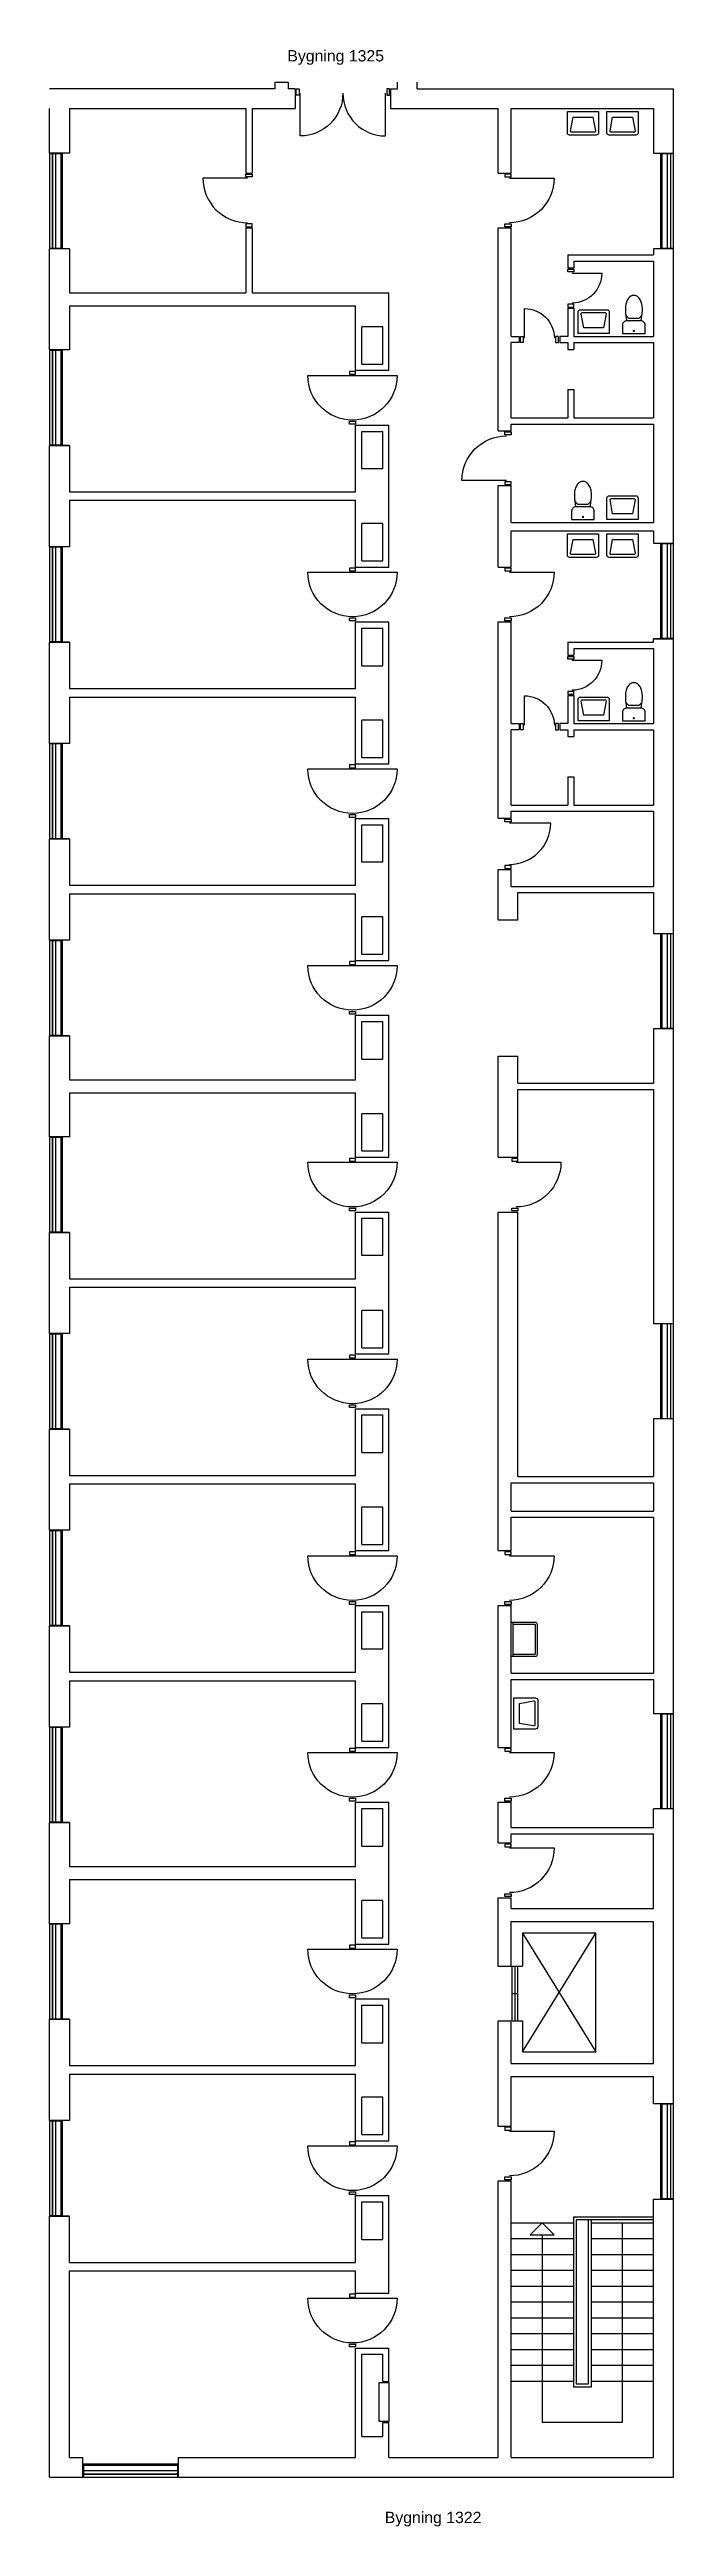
# Model space of a CAD drawing. Header units: millimetres. Extents: x -138867167 to -138856137, y 257764835 to 257808651.
import ezdxf

# ---------------------------------------------------------------- set-up
doc = ezdxf.new("R2010")
doc.units = ezdxf.units.MM
doc.header["$LTSCALE"] = 100
for name, color, linetype in [('A10--T', 1, 'Continuous'), ('A21----', 7, 'Continuous'), ('A22--U-', 3, 'Continuous'), ('A24----', 1, 'Continuous'), ('A314---', 1, 'Continuous'), ('A314-S-', 8, 'Continuous'), ('A321---', 1, 'Continuous'), ('A59----', 2, 'Continuous'), ('A66----', 12, 'Continuous'), ('A89--Y-', 12, 'Continuous')]:
    doc.layers.add(name, color=color, linetype=linetype)
doc.styles.add('ARIAL', font='arial.ttf')

# ---------------------------------------------------------------- blocks, each defined once
blk = doc.blocks.new('V169')
for p, q in [((-10, 110), (-1680, 110)), ((-10, 50), (-1680, 50))]:
    blk.add_line(p, q)
blk.add_lwpolyline([(-10, 0), (-10, 230), (-1680, 230), (-1680, 0)], close=True)
blk = doc.blocks.new('D97V')
for points in [[(20, 0), (20, 110), (70, 110), (70, 0)], [(950, 0), (950, 110), (900, 110), (900, 0)]]:
    blk.add_lwpolyline(points, close=True)
blk.add_lwpolyline([(90, 30), (90, -760, 0.414214), (880, 30, 0.414214)], format="xyb")
blk = doc.blocks.new('D97H')
for points in [[(-950, 110), (-900, 110), (-900, 0), (-950, 0)], [(-20, 0), (-20, 110), (-70, 110), (-70, 0)]]:
    blk.add_lwpolyline(points, close=True)
blk.add_lwpolyline([(-90, 30), (-90, -760, -0.414214), (-880, 30)], format="xyb")
blk = doc.blocks.new('D71H')
for points in [[(-640, 110), (-690, 110), (-690, 0), (-640, 0)], [(-20, 0), (-70, 0), (-70, 110), (-20, 110)]]:
    blk.add_lwpolyline(points, close=True)
blk.add_lwpolyline([(-90, 28), (-90, -492, -0.41025), (-620, 28)], format="xyb")
blk = doc.blocks.new('HV')
for points in [[(-235, -470, -0.414214), (-275, -430), (-275, -50), (275, -50), (275, -430, -0.414214), (235, -470)], [(-201, -420, -0.468921), (-221, -396), (-175, -150), (175, -150), (221, -396, -0.468921), (201, -420)]]:
    blk.add_lwpolyline(points, format="xyb", close=True)
blk = doc.blocks.new('RENGVASK')
blk.add_line((-305, -35), (305, -35))
blk.add_lwpolyline([(300, 0, -0.414214), (305, -5), (305, -425, -0.414214), (270, -460), (-270, -460, -0.414214), (-305, -425), (-305, -5, -0.414214), (-300, 0)], format="xyb", close=True)
blk.add_lwpolyline([(260, -35, -0.414214), (270, -45), (270, -415, -0.414214), (260, -425), (-260, -425, -0.414214), (-270, -415), (-270, -45, -0.414214), (-260, -35)], format="xyb")
blk = doc.blocks.new('TOI')
blk.add_lwpolyline([(-200, -200, 0.414214), (-125, -275), (125, -275, 0.414214), (200, -200), (200, -50), (-200, -50)], format="xyb", close=True)
blk.add_lwpolyline([(-132, -275), (-142, -375, 0.055722), (-150, -447), (-150, -500, 0.067326), (-138, -590, 0.079706), (-106, -659, 0.107125), (-54, -710, 0.140126), (0, -725, 0.140126), (54, -710, 0.107125), (106, -659, 0.079706), (138, -590, 0.067326), (150, -500), (150, -447, 0.055722), (142, -375), (132, -275)], format="xyb")
blk.add_lwpolyline([(142, -375), (94, -325), (-94, -325), (-142, -375)])
at = {"const_width": 19.8}
blk.add_lwpolyline([(-10, -97, 1), (10, -97, 1)], format="xyb", close=True, dxfattribs=at)
blk = doc.blocks.new('V169A3')
for p, q in [((1690, 205), (0, 205)), ((1690, 55), (0, 55))]:
    blk.add_line(p, q)
blk = doc.blocks.new('D97HV')
blk.add_lwpolyline([(-90, 845), (-90, -735, -1), (-90, 845, -0.414214)], format="xyb")
for points in [[(-950, 0), (-950, 110), (-900, 110), (-900, 0)], [(-20, 0), (-20, 110), (-70, 110), (-70, 0)]]:
    blk.add_lwpolyline(points, close=True)
blk = doc.blocks.new('PIL')
for p, q in [((0, 0), (-212, -212)), ((0, 0), (212, -212)), ((-212, -212), (212, -212))]:
    blk.add_line(p, q)
blk = doc.blocks.new('D91H')
for points in [[(-840, 110), (-890, 110), (-890, 0), (-840, 0)], [(-20, 0), (-70, 0), (-70, 110), (-20, 110)]]:
    blk.add_lwpolyline(points, close=True)
blk.add_lwpolyline([(-820, 30, 0.414214), (-90, -700), (-90, 30)], format="xyb")
blk = doc.blocks.new('D169D')
for points in [[(20, 110), (70, 110), (70, 0), (20, 0)], [(1670, 0), (1670, 110), (1620, 110), (1620, 0)]]:
    blk.add_lwpolyline(points, close=True)
for points in [[(845, 30, -0.414214), (90, -725), (90, 30)], [(845, 30, 0.414214), (1600, -725), (1600, 30)]]:
    blk.add_lwpolyline(points, format="xyb")

msp = doc.modelspace()

# ---------------------------------------------------------------- linework, layer by layer
at = {"layer": 'A21----'}
for p, q in [((-138863177, 257807957), (-138867167, 257807957)), ((-138863177, 257807957), (-138863177, 257808077)), ((-138863177, 257808077), (-138862947, 257808077)), ((-138862947, 257808077), (-138862947, 257807957)), ((-138862827, 257807957), (-138862947, 257807957)), ((-138862827, 257807957), (-138862827, 257807607)), ((-138862827, 257807957), (-138862827, 257807607)), ((-138861137, 257807957), (-138861017, 257807957)), ((-138861137, 257807957), (-138861137, 257807607)), ((-138861017, 257807957), (-138861017, 257808077)), ((-138860667, 257807957), (-138860667, 257808077)), ((-138860667, 257807957), (-138856137, 257807957)), ((-138856137, 257806817), (-138856137, 257807957)), ((-138867167, 257806817), (-138867167, 257807607)), ((-138866817, 257807607), (-138866817, 257806817)), ((-138866817, 257807607), (-138863697, 257807607)), ((-138863587, 257807607), (-138862827, 257807607)), ((-138861137, 257807607), (-138859237, 257807607)), ((-138859007, 257807607), (-138856487, 257807607)), ((-138856487, 257807607), (-138856487, 257806817)), ((-138866817, 257806817), (-138867167, 257806817)), ((-138856487, 257806817), (-138856137, 257806817)), ((-138867167, 257803337), (-138867167, 257805127)), ((-138866817, 257805127), (-138867167, 257805127)), ((-138866817, 257805127), (-138866817, 257804347)), ((-138856137, 257805127), (-138856487, 257805127)), ((-138856487, 257805127), (-138856487, 257805017)), ((-138856487, 257804907), (-138856487, 257803577)), ((-138856137, 257799917), (-138856137, 257805127)), ((-138866817, 257804117), (-138866817, 257803337)), ((-138866817, 257803337), (-138867167, 257803337)), ((-138856487, 257803467), (-138856487, 257802137)), ((-138856487, 257802027), (-138856487, 257800287)), ((-138867167, 257799857), (-138867167, 257801647)), ((-138867167, 257801647), (-138866817, 257801647)), ((-138866817, 257801647), (-138867167, 257801647)), ((-138866817, 257801647), (-138866817, 257800827)), ((-138866817, 257800677), (-138866817, 257799857)), ((-138856487, 257800137), (-138856487, 257799917)), ((-138866817, 257799857), (-138867167, 257799857)), ((-138856487, 257799917), (-138856137, 257799917)), ((-138866817, 257798167), (-138867167, 257798167)), ((-138867167, 257798167), (-138866817, 257798167)), ((-138867167, 257796377), (-138867167, 257798167)), ((-138866817, 257798167), (-138866817, 257797347)), ((-138856487, 257798167), (-138856487, 257798227)), ((-138856487, 257798227), (-138856137, 257798227)), ((-138856137, 257798227), (-138856487, 257798227)), ((-138856487, 257798057), (-138856487, 257796727)), ((-138856137, 257793017), (-138856137, 257798227)), ((-138866817, 257797197), (-138866817, 257796377)), ((-138856487, 257796617), (-138856487, 257795287)), ((-138866817, 257796377), (-138867167, 257796377)), ((-138856487, 257795177), (-138856487, 257793847)), ((-138867167, 257792897), (-138867167, 257794687)), ((-138867167, 257794687), (-138866817, 257794687)), ((-138866817, 257794687), (-138867167, 257794687)), ((-138866817, 257794687), (-138866817, 257793867)), ((-138866817, 257793717), (-138866817, 257792897)), ((-138856487, 257793737), (-138856487, 257793017)), ((-138866817, 257792897), (-138867167, 257792897)), ((-138856487, 257793017), (-138856137, 257793017)), ((-138856137, 257791327), (-138856487, 257791327)), ((-138856487, 257791327), (-138856487, 257790367)), ((-138856137, 257786117), (-138856137, 257791327)), ((-138866817, 257791207), (-138867167, 257791207)), ((-138867167, 257791207), (-138866817, 257791207)), ((-138867167, 257789417), (-138867167, 257791207)), ((-138866817, 257791207), (-138866817, 257790427)), ((-138866817, 257790197), (-138866817, 257789417)), ((-138856487, 257790257), (-138856487, 257786117)), ((-138866817, 257789417), (-138867167, 257789417)), ((-138867167, 257785937), (-138867167, 257787727)), ((-138867167, 257787727), (-138866817, 257787727)), ((-138866817, 257787727), (-138867167, 257787727)), ((-138866817, 257787727), (-138866817, 257786907)), ((-138866817, 257786757), (-138866817, 257785937)), ((-138856487, 257786117), (-138856137, 257786117)), ((-138866817, 257785937), (-138867167, 257785937)), ((-138856137, 257784427), (-138856487, 257784427)), ((-138856487, 257784427), (-138856487, 257783407)), ((-138856137, 257779217), (-138856137, 257784427)), ((-138866817, 257784247), (-138867167, 257784247)), ((-138867167, 257784247), (-138866817, 257784247)), ((-138867167, 257782457), (-138867167, 257784247)), ((-138866817, 257784247), (-138866817, 257783427)), ((-138866817, 257783277), (-138866817, 257782457)), ((-138856487, 257783297), (-138856487, 257782797)), ((-138856487, 257782687), (-138856487, 257779927)), ((-138866817, 257782457), (-138867167, 257782457)), ((-138866817, 257780767), (-138867167, 257780767)), ((-138867167, 257780767), (-138866817, 257780767)), ((-138867167, 257778977), (-138867167, 257780767)), ((-138866817, 257780767), (-138866817, 257779947)), ((-138866817, 257779797), (-138866817, 257778977)), ((-138856487, 257779817), (-138856487, 257779217)), ((-138856487, 257779217), (-138856137, 257779217)), ((-138866817, 257778977), (-138867167, 257778977)), ((-138866817, 257777287), (-138867167, 257777287)), ((-138867167, 257777287), (-138866817, 257777287)), ((-138867167, 257775497), (-138867167, 257777287)), ((-138866817, 257777287), (-138866817, 257776507)), ((-138856487, 257777197), (-138856487, 257777527)), ((-138856137, 257777527), (-138856487, 257777527)), ((-138856137, 257772317), (-138856137, 257777527)), ((-138856487, 257775767), (-138856487, 257777087)), ((-138866817, 257776277), (-138866817, 257775497)), ((-138856487, 257773027), (-138856487, 257775537)), ((-138866817, 257775497), (-138867167, 257775497)), ((-138866817, 257773807), (-138867167, 257773807)), ((-138867167, 257773807), (-138866817, 257773807)), ((-138867167, 257772017), (-138867167, 257773807)), ((-138866817, 257773807), (-138866817, 257772987)), ((-138866817, 257772837), (-138866817, 257772017)), ((-138856487, 257772317), (-138856487, 257772797)), ((-138866817, 257772017), (-138867167, 257772017)), ((-138856487, 257772317), (-138856137, 257772317)), ((-138866817, 257770327), (-138867167, 257770327)), ((-138867167, 257770327), (-138866817, 257770327)), ((-138867167, 257765707), (-138867167, 257770327)), ((-138866817, 257769507), (-138866817, 257770327)), ((-138856487, 257770627), (-138856137, 257770627)), ((-138856487, 257766057), (-138856487, 257770627)), ((-138856137, 257765707), (-138856137, 257770627)), ((-138866817, 257766057), (-138866817, 257769357)), ((-138866817, 257766057), (-138866577, 257766057)), ((-138866577, 257765707), (-138866577, 257766057)), ((-138864887, 257766057), (-138861757, 257766057)), ((-138864887, 257765707), (-138864887, 257766057)), ((-138861167, 257766057), (-138859237, 257766057)), ((-138859007, 257766057), (-138856487, 257766057)), ((-138867167, 257765707), (-138866577, 257765707)), ((-138864887, 257765707), (-138856137, 257765707))]:
    msp.add_line(p, q, dxfattribs=at)
at = {"layer": 'A22--U-'}
for p, q in [((-138863697, 257807607), (-138863697, 257806467)), ((-138863587, 257807607), (-138863587, 257806467)), ((-138859237, 257806467), (-138859237, 257807607)), ((-138859007, 257806467), (-138859007, 257807607)), ((-138863697, 257806467), (-138863587, 257806467)), ((-138859237, 257806467), (-138859007, 257806467)), ((-138863697, 257805497), (-138863697, 257804347)), ((-138863697, 257805497), (-138863587, 257805497)), ((-138863587, 257805497), (-138863587, 257804347)), ((-138859237, 257801907), (-138859237, 257805497)), ((-138859237, 257805497), (-138859007, 257805497)), ((-138859007, 257803577), (-138859007, 257805497)), ((-138858007, 257805017), (-138858007, 257804787)), ((-138858007, 257805017), (-138856487, 257805017)), ((-138857897, 257804907), (-138857897, 257804787)), ((-138857897, 257804907), (-138856487, 257804907)), ((-138858007, 257804787), (-138857897, 257804787)), ((-138866817, 257804347), (-138863697, 257804347)), ((-138866817, 257804117), (-138861757, 257804117)), ((-138863587, 257804347), (-138861167, 257804347)), ((-138861757, 257802977), (-138861757, 257804117)), ((-138861167, 257802977), (-138861167, 257804347)), ((-138858007, 257804077), (-138857897, 257804077)), ((-138858007, 257804077), (-138858007, 257803577)), ((-138857897, 257804077), (-138857897, 257803577)), ((-138861647, 257803087), (-138861647, 257803747)), ((-138861277, 257803747), (-138861647, 257803747)), ((-138861277, 257803087), (-138861277, 257803747)), ((-138857897, 257803577), (-138856487, 257803577)), ((-138859007, 257802137), (-138859007, 257803467)), ((-138858007, 257803467), (-138858007, 257803347)), ((-138858007, 257803347), (-138857897, 257803347)), ((-138857897, 257803467), (-138857897, 257803347)), ((-138857897, 257803467), (-138856487, 257803467)), ((-138861757, 257802977), (-138861167, 257802977)), ((-138861647, 257803087), (-138861277, 257803087)), ((-138858007, 257802637), (-138857897, 257802637)), ((-138858007, 257802637), (-138858007, 257802137)), ((-138857897, 257802637), (-138857897, 257802137)), ((-138861757, 257802007), (-138861167, 257802007)), ((-138861757, 257800827), (-138861757, 257802007)), ((-138861647, 257801897), (-138861277, 257801897)), ((-138861647, 257801237), (-138861647, 257801897)), ((-138861277, 257801237), (-138861277, 257801897)), ((-138861167, 257799497), (-138861167, 257802007)), ((-138859237, 257801907), (-138859007, 257801907)), ((-138859007, 257802137), (-138858007, 257802137)), ((-138859007, 257802027), (-138856487, 257802027)), ((-138859007, 257801907), (-138859007, 257802027)), ((-138857897, 257802137), (-138856487, 257802137)), ((-138861277, 257801237), (-138861647, 257801237)), ((-138859237, 257800937), (-138859007, 257800937)), ((-138859237, 257799497), (-138859237, 257800937)), ((-138859007, 257800287), (-138859007, 257800937)), ((-138866817, 257800827), (-138861757, 257800827)), ((-138866817, 257800677), (-138861757, 257800677)), ((-138861757, 257799497), (-138861757, 257800677)), ((-138861277, 257800267), (-138861647, 257800267)), ((-138861647, 257799607), (-138861647, 257800267)), ((-138861277, 257799607), (-138861277, 257800267)), ((-138859007, 257800287), (-138856487, 257800287)), ((-138859007, 257800137), (-138856487, 257800137)), ((-138859007, 257799497), (-138859007, 257800137)), ((-138861757, 257799497), (-138861167, 257799497)), ((-138861647, 257799607), (-138861277, 257799607)), ((-138859237, 257799497), (-138859007, 257799497)), ((-138861757, 257797347), (-138861757, 257798527)), ((-138861757, 257798527), (-138861167, 257798527)), ((-138861647, 257797752), (-138861647, 257798417)), ((-138861647, 257798417), (-138861277, 257798417)), ((-138861277, 257797752), (-138861277, 257798417)), ((-138861167, 257796017), (-138861167, 257798527)), ((-138859237, 257798527), (-138859007, 257798527)), ((-138859237, 257795057), (-138859237, 257798527)), ((-138859007, 257796727), (-138859007, 257798527)), ((-138858007, 257798167), (-138858007, 257797937)), ((-138858007, 257798167), (-138856487, 257798167)), ((-138858007, 257797937), (-138857897, 257797937)), ((-138857897, 257798057), (-138857897, 257797937)), ((-138857897, 257798057), (-138856487, 257798057)), ((-138861647, 257797752), (-138861277, 257797752)), ((-138866817, 257797347), (-138861757, 257797347)), ((-138866817, 257797197), (-138861757, 257797197)), ((-138861757, 257796017), (-138861757, 257797197)), ((-138858007, 257797227), (-138858007, 257796727)), ((-138858007, 257797227), (-138857897, 257797227)), ((-138857897, 257797227), (-138857897, 257796727)), ((-138861647, 257796127), (-138861647, 257796787)), ((-138861277, 257796787), (-138861647, 257796787)), ((-138861277, 257796127), (-138861277, 257796787)), ((-138859007, 257795287), (-138859007, 257796617)), ((-138858007, 257796617), (-138858007, 257796497)), ((-138857897, 257796727), (-138856487, 257796727)), ((-138857897, 257796617), (-138857897, 257796497)), ((-138857897, 257796617), (-138856487, 257796617)), ((-138861647, 257796127), (-138861277, 257796127)), ((-138858007, 257796497), (-138857897, 257796497)), ((-138861757, 257796017), (-138861167, 257796017)), ((-138858007, 257795787), (-138858007, 257795287)), ((-138858007, 257795787), (-138857897, 257795787)), ((-138857897, 257795787), (-138857897, 257795287)), ((-138859007, 257795287), (-138858007, 257795287)), ((-138857897, 257795287), (-138856487, 257795287)), ((-138861757, 257795047), (-138861167, 257795047)), ((-138861757, 257793867), (-138861757, 257795047)), ((-138861647, 257794937), (-138861277, 257794937)), ((-138861647, 257794277), (-138861647, 257794937)), ((-138861277, 257794277), (-138861277, 257794937)), ((-138861167, 257792537), (-138861167, 257795047)), ((-138859237, 257795057), (-138859007, 257795057)), ((-138859007, 257795177), (-138856487, 257795177)), ((-138859007, 257795057), (-138859007, 257795177)), ((-138861277, 257794277), (-138861647, 257794277)), ((-138859237, 257793257), (-138859237, 257794147)), ((-138859237, 257794147), (-138859007, 257794147)), ((-138859007, 257793847), (-138859007, 257794147)), ((-138866817, 257793867), (-138861757, 257793867)), ((-138866817, 257793717), (-138861757, 257793717)), ((-138861757, 257792537), (-138861757, 257793717)), ((-138859007, 257793847), (-138856487, 257793847)), ((-138858887, 257793737), (-138856487, 257793737)), ((-138858887, 257793257), (-138858887, 257793737)), ((-138861277, 257793307), (-138861647, 257793307)), ((-138861647, 257792647), (-138861647, 257793307)), ((-138861277, 257792647), (-138861277, 257793307)), ((-138859237, 257793257), (-138858887, 257793257)), ((-138861647, 257792647), (-138861277, 257792647)), ((-138861757, 257792537), (-138861167, 257792537)), ((-138861757, 257790427), (-138861757, 257791567)), ((-138861757, 257791567), (-138861167, 257791567)), ((-138861647, 257790792), (-138861647, 257791457)), ((-138861647, 257791457), (-138861277, 257791457)), ((-138861277, 257790792), (-138861277, 257791457)), ((-138861167, 257789057), (-138861167, 257791567)), ((-138866817, 257790427), (-138861757, 257790427)), ((-138861647, 257790792), (-138861277, 257790792)), ((-138859237, 257789057), (-138859237, 257790847)), ((-138859237, 257790847), (-138858887, 257790847)), ((-138858887, 257790367), (-138858887, 257790847)), ((-138866817, 257790197), (-138861757, 257790197)), ((-138861757, 257789057), (-138861757, 257790197)), ((-138858887, 257790367), (-138856487, 257790367)), ((-138858887, 257790257), (-138856487, 257790257)), ((-138858887, 257789057), (-138858887, 257790257)), ((-138861647, 257789167), (-138861647, 257789827)), ((-138861277, 257789827), (-138861647, 257789827)), ((-138861277, 257789167), (-138861277, 257789827)), ((-138861647, 257789167), (-138861277, 257789167)), ((-138861757, 257789057), (-138861167, 257789057)), ((-138859237, 257789057), (-138858887, 257789057)), ((-138861757, 257788087), (-138861167, 257788087)), ((-138861757, 257786907), (-138861757, 257788087)), ((-138861647, 257787977), (-138861277, 257787977)), ((-138861647, 257787317), (-138861647, 257787977)), ((-138861277, 257787317), (-138861277, 257787977)), ((-138861167, 257785577), (-138861167, 257788087)), ((-138859237, 257782097), (-138859237, 257788087)), ((-138859237, 257788087), (-138858887, 257788087)), ((-138858887, 257783407), (-138858887, 257788087)), ((-138866817, 257786907), (-138861757, 257786907)), ((-138861277, 257787317), (-138861647, 257787317)), ((-138866817, 257786757), (-138861757, 257786757)), ((-138861757, 257785577), (-138861757, 257786757)), ((-138861277, 257786347), (-138861647, 257786347)), ((-138861647, 257785687), (-138861647, 257786347)), ((-138861277, 257785687), (-138861277, 257786347)), ((-138861647, 257785687), (-138861277, 257785687)), ((-138861757, 257785577), (-138861167, 257785577)), ((-138861757, 257783427), (-138861757, 257784607)), ((-138861757, 257784607), (-138861167, 257784607)), ((-138861647, 257783832), (-138861647, 257784497)), ((-138861647, 257784497), (-138861277, 257784497)), ((-138861277, 257783832), (-138861277, 257784497)), ((-138861167, 257782097), (-138861167, 257784607)), ((-138866817, 257783427), (-138861757, 257783427)), ((-138861647, 257783832), (-138861277, 257783832)), ((-138858887, 257783407), (-138856487, 257783407)), ((-138866817, 257783277), (-138861757, 257783277)), ((-138861757, 257782097), (-138861757, 257783277)), ((-138859007, 257782797), (-138859007, 257783297)), ((-138859007, 257783297), (-138856487, 257783297)), ((-138861647, 257782207), (-138861647, 257782867)), ((-138861277, 257782867), (-138861647, 257782867)), ((-138861277, 257782207), (-138861277, 257782867)), ((-138859007, 257782797), (-138856487, 257782797)), ((-138859007, 257782097), (-138859007, 257782687)), ((-138859007, 257782687), (-138856487, 257782687)), ((-138861757, 257782097), (-138861167, 257782097)), ((-138861647, 257782207), (-138861277, 257782207)), ((-138859237, 257782097), (-138859007, 257782097)), ((-138861757, 257779947), (-138861757, 257781127)), ((-138861757, 257781127), (-138861167, 257781127)), ((-138861647, 257781017), (-138861277, 257781017)), ((-138861647, 257780357), (-138861647, 257781017)), ((-138861277, 257780357), (-138861277, 257781017)), ((-138861167, 257778617), (-138861167, 257781127)), ((-138859237, 257778617), (-138859237, 257781127)), ((-138859237, 257781127), (-138859007, 257781127)), ((-138859007, 257779927), (-138859007, 257781127)), ((-138861277, 257780357), (-138861647, 257780357)), ((-138866817, 257779947), (-138861757, 257779947)), ((-138859007, 257779927), (-138856487, 257779927)), ((-138866817, 257779797), (-138861757, 257779797)), ((-138861757, 257778617), (-138861757, 257779797)), ((-138859007, 257778617), (-138859007, 257779817)), ((-138859007, 257779817), (-138856487, 257779817)), ((-138861277, 257779387), (-138861647, 257779387)), ((-138861647, 257778727), (-138861647, 257779387)), ((-138861277, 257778727), (-138861277, 257779387)), ((-138861757, 257778617), (-138861167, 257778617)), ((-138861647, 257778727), (-138861277, 257778727)), ((-138859237, 257778617), (-138859007, 257778617)), ((-138861757, 257777647), (-138861167, 257777647)), ((-138861757, 257776507), (-138861757, 257777647)), ((-138861647, 257777537), (-138861277, 257777537)), ((-138861647, 257776872), (-138861647, 257777537)), ((-138861277, 257776872), (-138861277, 257777537)), ((-138861167, 257775137), (-138861167, 257777647)), ((-138859237, 257776927), (-138859237, 257777647)), ((-138859237, 257777647), (-138859007, 257777647)), ((-138859007, 257777197), (-138859007, 257777647)), ((-138861647, 257776872), (-138861277, 257776872)), ((-138859237, 257776927), (-138859007, 257776927)), ((-138859007, 257777197), (-138856487, 257777197)), ((-138859007, 257776927), (-138859007, 257777087)), ((-138859007, 257777087), (-138856487, 257777087)), ((-138866817, 257776507), (-138861757, 257776507)), ((-138866817, 257776277), (-138861757, 257776277)), ((-138861757, 257775137), (-138861757, 257776277)), ((-138859237, 257774747), (-138859237, 257775957)), ((-138859237, 257775957), (-138859007, 257775957)), ((-138859007, 257775767), (-138859007, 257775957)), ((-138861277, 257775907), (-138861647, 257775907)), ((-138861647, 257775247), (-138861647, 257775907)), ((-138861277, 257775247), (-138861277, 257775907)), ((-138859007, 257775767), (-138856487, 257775767)), ((-138859007, 257774747), (-138859007, 257775537)), ((-138859007, 257775537), (-138856487, 257775537)), ((-138861757, 257775137), (-138861167, 257775137)), ((-138861647, 257775247), (-138861277, 257775247)), ((-138859237, 257774747), (-138859007, 257774747)), ((-138861757, 257774167), (-138861167, 257774167)), ((-138861757, 257772987), (-138861757, 257774167)), ((-138861647, 257774057), (-138861277, 257774057)), ((-138861647, 257773392), (-138861647, 257774057)), ((-138861277, 257773392), (-138861277, 257774057)), ((-138861167, 257771657), (-138861167, 257774167)), ((-138859237, 257771917), (-138859237, 257773777)), ((-138859237, 257773777), (-138859007, 257773777)), ((-138859007, 257773027), (-138859007, 257773777)), ((-138861647, 257773392), (-138861277, 257773392)), ((-138866817, 257772987), (-138861757, 257772987)), ((-138859007, 257773027), (-138856487, 257773027)), ((-138866817, 257772837), (-138861757, 257772837)), ((-138861757, 257771657), (-138861757, 257772837)), ((-138859007, 257771917), (-138859007, 257772797)), ((-138859007, 257772797), (-138856487, 257772797)), ((-138861277, 257772427), (-138861647, 257772427)), ((-138861647, 257771767), (-138861647, 257772427)), ((-138861277, 257771767), (-138861277, 257772427)), ((-138861757, 257771657), (-138861167, 257771657)), ((-138861647, 257771767), (-138861277, 257771767)), ((-138859237, 257771917), (-138859007, 257771917)), ((-138859237, 257770947), (-138859007, 257770947)), ((-138859237, 257766057), (-138859237, 257770947)), ((-138859007, 257766057), (-138859007, 257770947)), ((-138861757, 257769507), (-138861757, 257770687)), ((-138861757, 257770687), (-138861167, 257770687)), ((-138861647, 257769912), (-138861647, 257770577)), ((-138861647, 257770577), (-138861277, 257770577)), ((-138861277, 257769912), (-138861277, 257770577)), ((-138861167, 257768962), (-138861167, 257770687)), ((-138861647, 257769912), (-138861277, 257769912)), ((-138866817, 257769507), (-138861757, 257769507)), ((-138866817, 257769357), (-138861757, 257769357)), ((-138861757, 257768962), (-138861757, 257769357)), ((-138861757, 257768962), (-138861167, 257768962)), ((-138861757, 257767992), (-138861167, 257767992)), ((-138861757, 257766057), (-138861757, 257767992)), ((-138861647, 257767882), (-138861277, 257767882)), ((-138861647, 257766427), (-138861647, 257767882)), ((-138861277, 257767402), (-138861277, 257767882)), ((-138861167, 257767402), (-138861167, 257767992)), ((-138861277, 257767402), (-138861167, 257767402)), ((-138861647, 257766427), (-138861277, 257766427)), ((-138861277, 257766672), (-138861167, 257766672)), ((-138861277, 257766427), (-138861277, 257766672)), ((-138861167, 257766057), (-138861167, 257766672))]:
    msp.add_line(p, q, dxfattribs=at)
for points in [[(-138859007, 257803577), (-138858867, 257803577), (-138858867, 257803467), (-138859007, 257803467)], [(-138858007, 257803577), (-138858148, 257803577), (-138858148, 257803467), (-138858007, 257803467)], [(-138859007, 257796727), (-138858867, 257796727), (-138858867, 257796617), (-138859007, 257796617)], [(-138858007, 257796727), (-138858148, 257796727), (-138858148, 257796617), (-138858007, 257796617)]]:
    msp.add_lwpolyline(points, dxfattribs=at)
at = {"layer": 'A24----'}
for p, q in [((-138859007, 257770207), (-138857907, 257770207)), ((-138859007, 257769927), (-138857907, 257769927)), ((-138857587, 257770207), (-138856487, 257770207)), ((-138857587, 257769927), (-138856487, 257769927)), ((-138859007, 257769647), (-138857907, 257769647)), ((-138857587, 257769647), (-138856487, 257769647)), ((-138859007, 257769367), (-138857907, 257769367)), ((-138859007, 257769087), (-138857907, 257769087)), ((-138857587, 257769367), (-138856487, 257769367)), ((-138857587, 257769087), (-138856487, 257769087)), ((-138859007, 257768807), (-138857907, 257768807)), ((-138859007, 257768527), (-138857907, 257768527)), ((-138857587, 257768807), (-138856487, 257768807)), ((-138857587, 257768527), (-138856487, 257768527)), ((-138859007, 257768247), (-138857907, 257768247)), ((-138857587, 257768247), (-138856487, 257768247)), ((-138856504, 257768247), (-138856487, 257768247)), ((-138859007, 257767967), (-138857907, 257767967)), ((-138859007, 257767687), (-138857907, 257767687)), ((-138857587, 257767967), (-138856487, 257767967)), ((-138857587, 257767687), (-138856487, 257767687)), ((-138859007, 257767407), (-138857907, 257767407)), ((-138857587, 257767407), (-138856487, 257767407))]:
    msp.add_line(p, q, dxfattribs=at)
for points in [[(-138856487, 257770307), (-138857907, 257770307), (-138857907, 257767307), (-138857587, 257767307), (-138857587, 257770257)], [(-138856487, 257770257), (-138857857, 257770257), (-138857857, 257767357), (-138857637, 257767357), (-138857637, 257770257)], [(-138858457, 257769995), (-138858457, 257766682), (-138857037, 257766682), (-138857037, 257770207)]]:
    msp.add_lwpolyline(points, dxfattribs=at)
at = {"layer": 'A66----'}
for p, q in [((-138858807, 257775332), (-138858807, 257774747)), ((-138857507, 257775332), (-138858807, 257775332)), ((-138858807, 257773232), (-138857507, 257775332)), ((-138858807, 257775332), (-138857507, 257773232)), ((-138857507, 257773232), (-138857507, 257775332)), ((-138858987, 257773777), (-138858987, 257774747)), ((-138858987, 257774747), (-138858807, 257774747)), ((-138858937, 257773777), (-138858937, 257774747)), ((-138858887, 257773777), (-138858887, 257774747)), ((-138858987, 257774262), (-138858887, 257774262)), ((-138858987, 257773777), (-138858807, 257773777)), ((-138858807, 257773777), (-138858807, 257773232)), ((-138858807, 257773232), (-138857507, 257773232))]:
    msp.add_line(p, q, dxfattribs=at)
at = {"layer": 'A89--Y-'}
msp.add_lwpolyline([(-138861167, 257766692), (-138861337, 257766692), (-138861337, 257767382), (-138861167, 257767382)], close=True, dxfattribs=at)

# ---------------------------------------------------------------- block references
at = {"layer": 'A24----'}
msp.add_blockref('PIL', (-138858457, 257770207), dxfattribs=at)
at = {"layer": 'A314---'}
for p, rotation in [((-138867167, 257806817), 270), ((-138856137, 257805127), 90), ((-138867167, 257803337), 270), ((-138867167, 257799857), 270), ((-138856137, 257798227), 90), ((-138867167, 257796377), 270), ((-138867167, 257792897), 270), ((-138856137, 257791327), 90), ((-138867167, 257789417), 270), ((-138856137, 257784427), 90), ((-138867167, 257785937), 270), ((-138867167, 257782457), 270), ((-138856137, 257777527), 90), ((-138867167, 257778977), 270), ((-138867167, 257775497), 270), ((-138867167, 257772017), 270), ((-138856137, 257770627), 90)]:
    msp.add_blockref('V169A3', p, dxfattribs=dict(at, rotation=rotation))
msp.add_blockref('V169A3', (-138866577, 257765707), dxfattribs=at)
at = {"layer": 'A314-S-'}
for p, rotation in [((-138867167, 257805127), 270), ((-138856137, 257806817), 90), ((-138867167, 257801647), 270), ((-138867167, 257798167), 270), ((-138856137, 257799917), 90), ((-138867167, 257794687), 270), ((-138867167, 257791207), 270), ((-138856137, 257793017), 90), ((-138867167, 257787727), 270), ((-138856137, 257786117), 90), ((-138867167, 257784247), 270), ((-138867167, 257780767), 270), ((-138856137, 257779217), 90), ((-138867167, 257777287), 270), ((-138867167, 257773807), 270), ((-138856137, 257772317), 90), ((-138867167, 257770327), 270)]:
    msp.add_blockref('V169', p, dxfattribs=dict(at, rotation=rotation))
msp.add_blockref('V169', (-138864887, 257765707), dxfattribs=at)
at = {"layer": 'A321---'}
msp.add_blockref('D169D', (-138862827, 257807847), dxfattribs=at)
for name, p, rotation in [('D97V', (-138863697, 257806467), 270), ('D97H', (-138859007, 257806467), 90), ('D71H', (-138857897, 257804787), 90), ('D71H', (-138858862, 257803577), 180), ('D97HV', (-138861757, 257802977), 90), ('D97H', (-138859117, 257800937), 270), ('D97HV', (-138861757, 257799497), 90), ('D97H', (-138859007, 257799497), 90), ('D71H', (-138857897, 257797937), 90), ('D71H', (-138858862, 257796727), 180), ('D97HV', (-138861757, 257796017), 90), ('D91H', (-138859007, 257795057), 90), ('D97HV', (-138861757, 257792537), 90), ('D97HV', (-138861757, 257789057), 90), ('D97H', (-138858887, 257789057), 90), ('D97HV', (-138861757, 257785577), 90), ('D97HV', (-138861757, 257782097), 90), ('D97H', (-138859007, 257782097), 90), ('D97HV', (-138861757, 257778617), 90), ('D97H', (-138859007, 257778617), 90), ('D97H', (-138859007, 257776927), 90), ('D97HV', (-138861757, 257775137), 90), ('D97HV', (-138861757, 257771657), 90), ('D97H', (-138859007, 257771917), 90), ('D97HV', (-138861757, 257768962), 90)]:
    msp.add_blockref(name, p, dxfattribs=dict(at, rotation=rotation))
at = {"layer": 'A59----'}
for p in [(-138857737, 257807607), (-138857037, 257807607), (-138857737, 257800137), (-138857037, 257800137)]:
    msp.add_blockref('HV', p, dxfattribs=at)
for name, p, rotation in [('HV', (-138857547, 257803577), 180), ('TOI', (-138856837, 257803577), 180), ('TOI', (-138857737, 257800287), 180), ('HV', (-138857037, 257800287), 180), ('TOI', (-138856837, 257796727), 180), ('HV', (-138857547, 257796727), 180), ('RENGVASK', (-138859007, 257780527), 90), ('HV', (-138859007, 257779217), 90)]:
    msp.add_blockref(name, p, dxfattribs=dict(at, rotation=rotation))

# ---------------------------------------------------------------- texts
at = {"layer": 'A10--T', "char_height": 200, "attachment_point": 1, "style": 'ARIAL'}
for s, insert in [('Bygning 1325', (-138862963, 257808641)), ('Bygning 1322', (-138861241, 257765095))]:
    msp.add_mtext_dynamic_manual_height_columns(s, width=2016.19, gutter_width=12.5, heights=[0], dxfattribs=dict(at, insert=insert))

doc.saveas('drawing.dxf')
